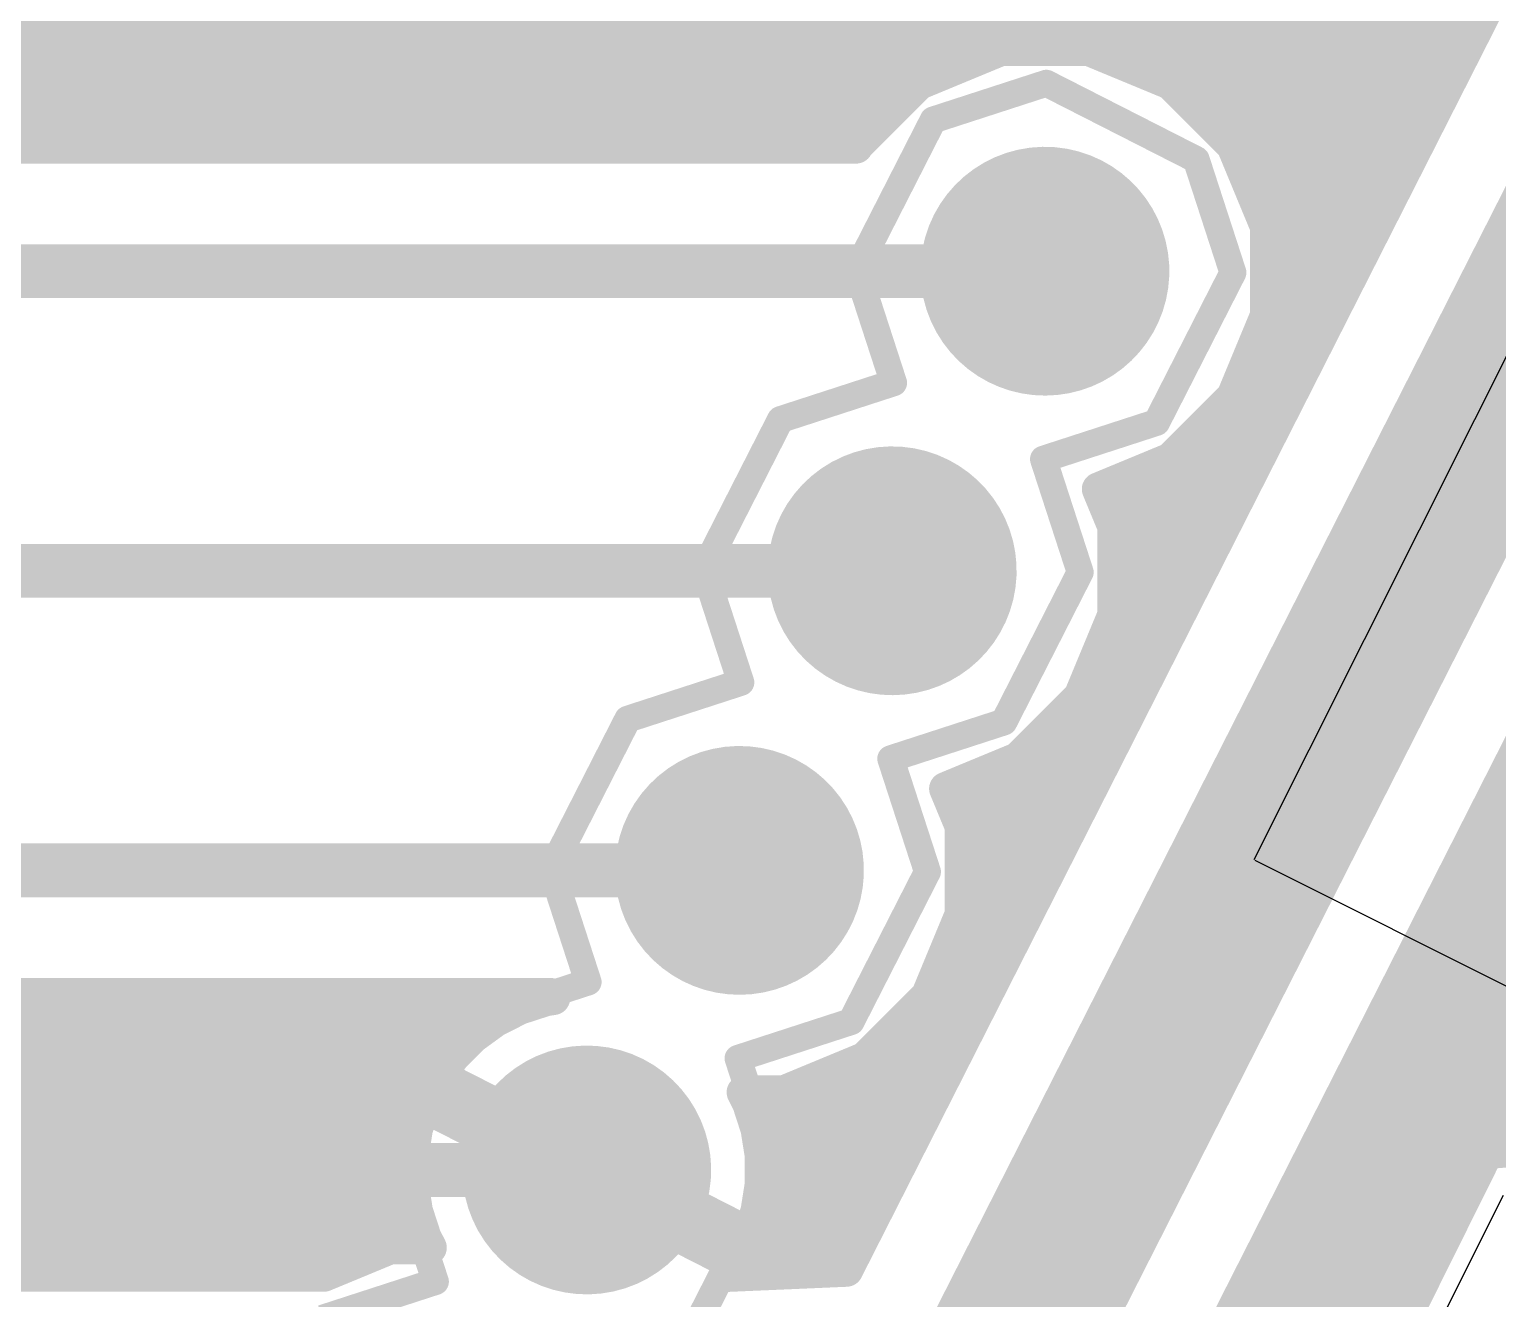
# Model space of a CAD drawing. Extents: x 0 to 110, y 0 to 76.
# Drawn here: x 56.9 to 67.98, y 14.79 to 24.38 of the extents above; entities that cross this region are included whole.
import ezdxf

# ---------------------------------------------------------------- set-up
doc = ezdxf.new("R2010")
doc.units = 0
doc.header["$MEASUREMENT"] = 0
doc.layers.get('0').update_dxf_attribs({"linetype": 'CONTINUOUS'})
for name, color, linetype in [('1', 22, 'CONTINUOUS'), ('17', 82, 'CONTINUOUS'), ('21', 253, 'CONTINUOUS'), ('22', 253, 'CONTINUOUS'), ('255', 6, 'CONTINUOUS')]:
    doc.layers.add(name, color=color, linetype=linetype)

# ---------------------------------------------------------------- blocks, each defined once
blk = doc.blocks.new('ROUNDP')
at = {"const_width": 0.5}
blk.add_lwpolyline([(0, -0.25, 1), (0, 0.25, 1), (0, -0.25)], format="xyb", dxfattribs=at)

msp = doc.modelspace()

# ---------------------------------------------------------------- linework, layer by layer
at = {"layer": '1'}
for points, const_width in [([(75.778, 40.0735), (63.0645, 15.0106)], 0.254), ([(77.025, 39.5), (63.925, 13.675)], 1.27), ([(65.1855, 13.128), (78.1494, 38.6846)], 0.254), ([(53.7951, 24.384), (67.8193, 24.384)], 0.254), ([(64.23, 24.2318), (63.6139, 23.9766)], 0.254), ([(64.897, 24.2318), (64.23, 24.2318)], 0.254), ([(65.5131, 23.9766), (64.897, 24.2318)], 0.254), ([(54.0491, 24.13), (63.9842, 24.13)], 0.254), ([(65.1428, 24.13), (67.6904, 24.13)], 0.254), ([(63.6139, 23.9766), (63.1423, 23.5051)], 0.254), ([(65.9847, 23.5051), (65.5131, 23.9766)], 0.254), ([(54.3031, 23.876), (63.5133, 23.876)], 0.254), ([(65.6137, 23.876), (67.5616, 23.876)], 0.254), ([(54.5571, 23.622), (63.2593, 23.622)], 0.254), ([(65.8677, 23.622), (67.4327, 23.622)], 0.254), ([(63.1383, 23.4952), (54.6838, 23.4952)], 0.254), ([(63.1423, 23.5051), (63.1383, 23.4952)], 0.254), ([(66.2399, 22.8889), (65.9847, 23.5051)], 0.254), ([(66.0415, 23.368), (67.3039, 23.368)], 0.254), ([(66.1467, 23.114), (67.1751, 23.114)], 0.254), ([(66.2399, 22.222), (66.2399, 22.8889)], 0.254), ([(66.2399, 22.86), (67.0462, 22.86)], 0.254), ([(64.5635, 22.5554), (54.2946, 22.5554)], 0.4064), ([(66.2399, 22.606), (66.9174, 22.606)], 0.254), ([(66.2399, 22.352), (66.7885, 22.352)], 0.254), ([(65.9847, 21.6058), (66.2399, 22.222)], 0.254), ([(66.1885, 22.098), (66.6597, 22.098)], 0.254), ([(66.0833, 21.844), (66.5308, 21.844)], 0.254), ([(65.5131, 21.1343), (65.9847, 21.6058)], 0.254), ([(65.9688, 21.59), (66.402, 21.59)], 0.254), ([(65.7148, 21.336), (66.2732, 21.336)], 0.254), ([(64.9694, 20.9091), (65.5131, 21.1343)], 0.254), ([(65.3869, 21.082), (66.1443, 21.082)], 0.254), ([(65.0868, 20.6257), (64.9694, 20.9091)], 0.254), ([(65.003, 20.828), (66.0155, 20.828)], 0.254), ([(65.0868, 19.9588), (65.0868, 20.6257)], 0.254), ([(65.0868, 20.574), (65.8866, 20.574)], 0.254), ([(63.4104, 20.2923), (53.6077, 20.2923)], 0.4064), ([(65.0868, 20.32), (65.7578, 20.32)], 0.254), ([(65.0868, 20.066), (65.6289, 20.066)], 0.254), ([(64.8316, 19.3427), (65.0868, 19.9588)], 0.254), ([(65.0259, 19.812), (65.5001, 19.812)], 0.254), ([(64.9207, 19.558), (65.3712, 19.558)], 0.254), ([(64.36, 18.8711), (64.8316, 19.3427)], 0.254), ([(64.7929, 19.304), (65.2424, 19.304)], 0.254), ([(64.5389, 19.05), (65.1136, 19.05)], 0.254), ([(63.8163, 18.6459), (64.36, 18.8711)], 0.254), ([(64.1786, 18.796), (64.9847, 18.796)], 0.254), ([(68.0607, 18.796), (71.7561, 18.796)], 0.254), ([(63.9336, 18.3626), (63.8163, 18.6459)], 0.254), ([(63.8593, 18.542), (64.8559, 18.542)], 0.254), ([(67.9318, 18.542), (71.6283, 18.542)], 0.254), ([(63.9336, 17.6957), (63.9336, 18.3626)], 0.254), ([(63.9336, 18.288), (64.727, 18.288)], 0.254), ([(67.803, 18.288), (71.5006, 18.288)], 0.254), ([(62.2572, 18.0291), (54.3709, 18.0291)], 0.4064), ([(63.9336, 18.034), (64.5982, 18.034)], 0.254), ([(67.6741, 18.034), (71.3728, 18.034)], 0.254), ([(63.9336, 17.78), (64.4693, 17.78)], 0.254), ([(67.5453, 17.78), (71.245, 17.78)], 0.254), ([(63.6784, 17.0795), (63.9336, 17.6957)], 0.254), ([(63.8633, 17.526), (64.3405, 17.526)], 0.254), ([(67.4164, 17.526), (71.1173, 17.526)], 0.254), ([(63.7581, 17.272), (64.2116, 17.272)], 0.254), ([(67.2876, 17.272), (70.9895, 17.272)], 0.254), ([(54.5578, 17.0893), (60.832, 17.0893)], 0.254), ([(60.8522, 17.0633), (60.7948, 17.0543)], 0.254), ([(60.832, 17.0893), (60.836, 17.0795)], 0.254), ([(60.836, 17.0795), (60.8522, 17.0633)], 0.254), ([(63.2068, 16.608), (63.6784, 17.0795)], 0.254), ([(44.5992, 17.018), (60.6832, 17.018)], 0.254), ([(60.5971, 16.99), (60.4118, 16.8956)], 0.254), ([(60.7948, 17.0543), (60.5971, 16.99)], 0.254), ([(63.6169, 17.018), (64.0828, 17.018)], 0.254), ([(67.1587, 17.018), (70.8618, 17.018)], 0.254), ([(60.4118, 16.8956), (60.2437, 16.7734)], 0.254), ([(43.689, 16.764), (60.2342, 16.764)], 0.254), ([(60.2437, 16.7734), (60.0966, 16.6264)], 0.254), ([(63.3629, 16.764), (63.954, 16.764)], 0.254), ([(67.0299, 16.764), (70.734, 16.764)], 0.254), ([(60.0966, 16.6264), (59.9882, 16.4771)], 0.254), ([(43.6884, 16.51), (60.0121, 16.51)], 0.254), ([(62.5907, 16.3527), (63.2068, 16.608)], 0.254), ([(62.9704, 16.51), (63.8251, 16.51)], 0.254), ([(66.9011, 16.51), (70.6062, 16.51)], 0.254), ([(59.9882, 16.4771), (61.0486, 15.9368)], 0.254), ([(62.3281, 16.273), (62.2875, 16.3527)], 0.254), ([(62.2875, 16.3527), (62.5907, 16.3527)], 0.254), ([(43.6877, 16.256), (60.4221, 16.256)], 0.254), ([(59.8728, 16.2508), (59.8158, 16.0753)], 0.254), ([(60.9333, 15.7105), (59.8728, 16.2508)], 0.254), ([(62.3924, 16.0753), (62.3281, 16.273)], 0.254), ([(62.3337, 16.256), (63.6963, 16.256)], 0.254), ([(66.7722, 16.256), (70.4785, 16.256)], 0.254), ([(59.8158, 16.0753), (59.7833, 15.8699)], 0.254), ([(62.4249, 15.8699), (62.3924, 16.0753)], 0.254), ([(70.4, 16.1), (67.9, 15.9)], 0.254), ([(43.6871, 16.002), (59.8042, 16.002)], 0.254), ([(60.3611, 16.002), (60.9206, 16.002)], 0.254), ([(62.404, 16.002), (63.5674, 16.002)], 0.254), ([(66.6434, 16.002), (69.175, 16.002)], 0.254), ([(61.1041, 15.766), (55.484, 15.766)], 0.4064), ([(59.7833, 15.8699), (59.7833, 15.662)], 0.254), ([(67.9, 15.9), (60.1, 0.2)], 0.254), ([(61.0486, 15.9368), (60.9333, 15.7105)], 0.254), ([(62.4249, 15.662), (62.4249, 15.8699)], 0.254), ([(43.6865, 15.748), (59.7833, 15.748)], 0.254), ([(60.8596, 15.748), (60.9524, 15.748)], 0.254), ([(61.1596, 15.5952), (61.2749, 15.8215)], 0.254), ([(61.2375, 15.748), (61.4191, 15.748)], 0.254), ([(61.2749, 15.8215), (62.3353, 15.2812)], 0.254), ([(62.4249, 15.748), (63.4386, 15.748)], 0.254), ([(66.5145, 15.748), (67.8245, 15.748)], 0.254), ([(59.7833, 15.662), (59.8158, 15.4567)], 0.254), ([(62.3924, 15.4567), (62.4249, 15.662)], 0.254), ([(62.22, 15.0549), (61.1596, 15.5952)], 0.254), ([(43.6858, 15.494), (59.8099, 15.494)], 0.254), ([(59.8158, 15.4567), (59.8801, 15.259)], 0.254), ([(61.3581, 15.494), (61.9176, 15.494)], 0.254), ([(62.3353, 15.2812), (62.3924, 15.4567)], 0.254), ([(62.3983, 15.494), (63.3097, 15.494)], 0.254), ([(66.3857, 15.494), (67.6983, 15.494)], 0.254), ([(43.6852, 15.24), (59.8897, 15.24)], 0.254), ([(59.6175, 15.1792), (59.1197, 14.973)], 0.254), ([(59.9207, 15.1792), (59.6175, 15.1792)], 0.254), ([(59.8801, 15.259), (59.9207, 15.1792)], 0.254), ([(61.8567, 15.24), (63.1809, 15.24)], 0.254), ([(66.2568, 15.24), (67.5721, 15.24)], 0.254), ([(43.6845, 14.986), (59.151, 14.986)], 0.254), ([(59.1197, 14.973), (43.6845, 14.973)], 0.254), ([(62.1594, 14.9714), (62.22, 15.0549)], 0.254), ([(63.0645, 15.0106), (62.1594, 14.9714)], 0.254), ([(62.17, 14.986), (62.4967, 14.986)], 0.254), ([(66.128, 14.986), (67.4459, 14.986)], 0.254), ([(65.9991, 14.732), (67.3197, 14.732)], 0.254)]:
    msp.add_lwpolyline(points, dxfattribs=dict(at, const_width=const_width))
for points, const_width in [([(67.8193, 24.3205, 1), (67.8193, 24.4475)], 0.127), ([(64.23, 24.2953, 1), (64.23, 24.1683)], 0.127), ([(64.2543, 24.1732, 1), (64.2057, 24.2905)], 0.127), ([(64.9213, 24.2905, 1), (64.8727, 24.1732)], 0.127), ([(64.897, 24.1683, 1), (64.897, 24.2953)], 0.127), ([(63.9842, 24.0665, 1), (63.9842, 24.1935)], 0.127), ([(65.1428, 24.1935, 1), (65.1428, 24.0665)], 0.127), ([(67.6904, 24.0665, 1), (67.6904, 24.1935)], 0.127), ([(63.5896, 24.0353, 1), (63.6382, 23.918)], 0.127), ([(63.6588, 23.9317, 1), (63.569, 24.0215)], 0.127), ([(65.558, 24.0215, 1), (65.4682, 23.9317)], 0.127), ([(65.4888, 23.918, 1), (65.5374, 24.0353)], 0.127), ([(63.5133, 23.8125, 1), (63.5133, 23.9395)], 0.127), ([(65.6137, 23.9395, 1), (65.6137, 23.8125)], 0.127), ([(67.5616, 23.8125, 1), (67.5616, 23.9395)], 0.127), ([(63.2593, 23.5585, 1), (63.2593, 23.6855)], 0.127), ([(65.8677, 23.6855, 1), (65.8677, 23.5585)], 0.127), ([(67.4327, 23.5585, 1), (67.4327, 23.6855)], 0.127), ([(63.0974, 23.55, 1), (63.1872, 23.4601)], 0.127), ([(63.201, 23.4808, 1), (63.0836, 23.5293)], 0.127), ([(63.1383, 23.4317, 1), (63.1383, 23.5587)], 0.127), ([(66.0434, 23.5294, 1), (65.926, 23.4807)], 0.127), ([(65.9398, 23.4601, 1), (66.0296, 23.55)], 0.127), ([(63.0796, 23.5195, 1), (63.1969, 23.471)], 0.127), ([(66.0415, 23.4315, 1), (66.0415, 23.3045)], 0.127), ([(67.3039, 23.3045, 1), (67.3039, 23.4315)], 0.127), ([(66.1467, 23.1775, 1), (66.1467, 23.0505)], 0.127), ([(67.1751, 23.0505, 1), (67.1751, 23.1775)], 0.127), ([(66.3034, 22.8889, 1), (66.1764, 22.8889)], 0.127), ([(66.2399, 22.9235, 1), (66.2399, 22.7965)], 0.127), ([(66.1812, 22.8646, 1), (66.2986, 22.9132)], 0.127), ([(67.0462, 22.7965, 1), (67.0462, 22.9235)], 0.127), ([(64.5635, 22.4538, 1), (64.5635, 22.657)], 0.2032), ([(66.2399, 22.6695, 1), (66.2399, 22.5425)], 0.127), ([(66.9174, 22.5425, 1), (66.9174, 22.6695)], 0.127), ([(66.2399, 22.4155, 1), (66.2399, 22.2885)], 0.127), ([(66.7885, 22.2885, 1), (66.7885, 22.4155)], 0.127), ([(66.1764, 22.222, 1), (66.3034, 22.222)], 0.127), ([(66.2986, 22.1977, 1), (66.1812, 22.2463)], 0.127), ([(66.1885, 22.1615, 1), (66.1885, 22.0345)], 0.127), ([(66.6597, 22.0345, 1), (66.6597, 22.1615)], 0.127), ([(66.0833, 21.9075, 1), (66.0833, 21.7805)], 0.127), ([(66.5308, 21.7805, 1), (66.5308, 21.9075)], 0.127), ([(66.0296, 21.5609, 1), (65.9398, 21.6507)], 0.127), ([(65.9688, 21.6535, 1), (65.9688, 21.5265)], 0.127), ([(65.926, 21.6301, 1), (66.0434, 21.5815)], 0.127), ([(66.402, 21.5265, 1), (66.402, 21.6535)], 0.127), ([(65.7148, 21.3995, 1), (65.7148, 21.2725)], 0.127), ([(66.2732, 21.2725, 1), (66.2732, 21.3995)], 0.127), ([(65.3869, 21.1455, 1), (65.3869, 21.0185)], 0.127), ([(65.4682, 21.1792, 1), (65.558, 21.0894)], 0.127), ([(65.5374, 21.0756, 1), (65.4888, 21.1929)], 0.127), ([(66.1443, 21.0185, 1), (66.1443, 21.1455)], 0.127), ([(65.0281, 20.9334, 1), (64.9107, 20.8848)], 0.127), ([(64.9451, 20.9677, 1), (64.9937, 20.8504)], 0.127), ([(65.003, 20.8915, 1), (65.003, 20.7645)], 0.127), ([(66.0155, 20.7645, 1), (66.0155, 20.8915)], 0.127), ([(65.1503, 20.6257, 1), (65.0233, 20.6257)], 0.127), ([(65.0868, 20.6375, 1), (65.0868, 20.5105)], 0.127), ([(65.0281, 20.6014, 1), (65.1454, 20.65)], 0.127), ([(65.8866, 20.5105, 1), (65.8866, 20.6375)], 0.127), ([(63.4104, 20.1907, 1), (63.4104, 20.3939)], 0.2032), ([(65.0868, 20.3835, 1), (65.0868, 20.2565)], 0.127), ([(65.7578, 20.2565, 1), (65.7578, 20.3835)], 0.127), ([(65.0868, 20.1295, 1), (65.0868, 20.0025)], 0.127), ([(65.6289, 20.0025, 1), (65.6289, 20.1295)], 0.127), ([(65.1454, 19.9345, 1), (65.0281, 19.9831)], 0.127), ([(65.0233, 19.9588, 1), (65.1503, 19.9588)], 0.127), ([(65.0259, 19.8755, 1), (65.0259, 19.7485)], 0.127), ([(65.5001, 19.7485, 1), (65.5001, 19.8755)], 0.127), ([(64.9207, 19.6215, 1), (64.9207, 19.4945)], 0.127), ([(65.3712, 19.4945, 1), (65.3712, 19.6215)], 0.127), ([(64.7929, 19.3675, 1), (64.7929, 19.2405)], 0.127), ([(64.7729, 19.367, 1), (64.8902, 19.3184)], 0.127), ([(64.8765, 19.2978, 1), (64.7866, 19.3876)], 0.127), ([(65.2424, 19.2405, 1), (65.2424, 19.3675)], 0.127), ([(64.5389, 19.1135, 1), (64.5389, 18.9865)], 0.127), ([(65.1136, 18.9865, 1), (65.1136, 19.1135)], 0.127), ([(64.3151, 18.916, 1), (64.4049, 18.8262)], 0.127), ([(64.3843, 18.8124, 1), (64.3357, 18.9298)], 0.127), ([(64.1786, 18.8595, 1), (64.1786, 18.7325)], 0.127), ([(64.9847, 18.7325, 1), (64.9847, 18.8595)], 0.127), ([(68.0607, 18.8595, 1), (68.0607, 18.7325)], 0.127), ([(63.8749, 18.6702, 1), (63.7576, 18.6216)], 0.127), ([(63.792, 18.7046, 1), (63.8406, 18.5872)], 0.127), ([(63.8593, 18.6055, 1), (63.8593, 18.4785)], 0.127), ([(64.8559, 18.4785, 1), (64.8559, 18.6055)], 0.127), ([(67.9318, 18.6055, 1), (67.9318, 18.4785)], 0.127), ([(63.9971, 18.3626, 1), (63.8701, 18.3626)], 0.127), ([(63.9336, 18.3515, 1), (63.9336, 18.2245)], 0.127), ([(63.875, 18.3383, 1), (63.9923, 18.3869)], 0.127), ([(64.727, 18.2245, 1), (64.727, 18.3515)], 0.127), ([(67.803, 18.3515, 1), (67.803, 18.2245)], 0.127), ([(62.2572, 17.9275, 1), (62.2572, 18.1307)], 0.2032), ([(63.9336, 18.0975, 1), (63.9336, 17.9705)], 0.127), ([(64.5982, 17.9705, 1), (64.5982, 18.0975)], 0.127), ([(67.6741, 18.0975, 1), (67.6741, 17.9705)], 0.127), ([(63.9336, 17.8435, 1), (63.9336, 17.7165)], 0.127), ([(64.4693, 17.7165, 1), (64.4693, 17.8435)], 0.127), ([(67.5453, 17.8435, 1), (67.5453, 17.7165)], 0.127), ([(63.8701, 17.6957, 1), (63.9971, 17.6957)], 0.127), ([(63.9923, 17.6714, 1), (63.875, 17.72)], 0.127), ([(63.8633, 17.5895, 1), (63.8633, 17.4625)], 0.127), ([(64.3405, 17.4625, 1), (64.3405, 17.5895)], 0.127), ([(67.4164, 17.5895, 1), (67.4164, 17.4625)], 0.127), ([(63.7581, 17.3355, 1), (63.7581, 17.2085)], 0.127), ([(64.2116, 17.2085, 1), (64.2116, 17.3355)], 0.127), ([(67.2876, 17.3355, 1), (67.2876, 17.2085)], 0.127), ([(60.8907, 17.1136, 1), (60.7733, 17.065)], 0.127), ([(60.8809, 17.1244, 1), (60.7911, 17.0346)], 0.127), ([(60.832, 17.0258, 1), (60.832, 17.1528)], 0.127), ([(60.8622, 17.0006, 1), (60.8423, 17.1261)], 0.127), ([(63.7233, 17.0346, 1), (63.6335, 17.1244)], 0.127), ([(60.5775, 17.0504, 1), (60.6167, 16.9296)], 0.127), ([(60.6259, 16.9334, 1), (60.5683, 17.0466)], 0.127), ([(60.6832, 16.9545, 1), (60.6832, 17.0815)], 0.127), ([(60.7849, 17.117, 1), (60.8047, 16.9915)], 0.127), ([(60.8144, 16.9939, 1), (60.7752, 17.1146)], 0.127), ([(60.7774, 17.0552, 1), (60.8947, 17.1038)], 0.127), ([(60.8073, 17.0184, 1), (60.8971, 17.1083)], 0.127), ([(63.6169, 17.0815, 1), (63.6169, 16.9545)], 0.127), ([(63.6197, 17.1038, 1), (63.7371, 17.0552)], 0.127), ([(64.0828, 16.9545, 1), (64.0828, 17.0815)], 0.127), ([(67.1587, 17.0815, 1), (67.1587, 16.9545)], 0.127), ([(60.383, 16.9522, 1), (60.4407, 16.839)], 0.127), ([(60.4492, 16.8443, 1), (60.3745, 16.947)], 0.127), ([(60.2063, 16.8248, 1), (60.281, 16.7221)], 0.127), ([(60.2886, 16.7285, 1), (60.1988, 16.8183)], 0.127), ([(60.2342, 16.7005, 1), (60.2342, 16.8275)], 0.127), ([(63.3629, 16.8275, 1), (63.3629, 16.7005)], 0.127), ([(63.954, 16.7005, 1), (63.954, 16.8275)], 0.127), ([(67.0299, 16.8275, 1), (67.0299, 16.7005)], 0.127), ([(60.148, 16.5891, 1), (60.0453, 16.6637)], 0.127), ([(60.0121, 16.4465, 1), (60.0121, 16.5735)], 0.127), ([(60.0517, 16.6713, 1), (60.1415, 16.5815)], 0.127), ([(62.9704, 16.5735, 1), (62.9704, 16.4465)], 0.127), ([(63.1619, 16.6529, 1), (63.2517, 16.563)], 0.127), ([(63.2311, 16.5493, 1), (63.1825, 16.6666)], 0.127), ([(63.8251, 16.4465, 1), (63.8251, 16.5735)], 0.127), ([(66.9011, 16.5735, 1), (66.9011, 16.4465)], 0.127), ([(60.017, 16.5337, 1), (59.9593, 16.4205)], 0.127), ([(59.9368, 16.5144, 1), (60.0395, 16.4398)], 0.127), ([(62.3441, 16.3816, 1), (62.2309, 16.3239)], 0.127), ([(62.2875, 16.4162, 1), (62.2875, 16.2892)], 0.127), ([(62.5664, 16.4114, 1), (62.615, 16.2941)], 0.127), ([(62.5907, 16.2892, 1), (62.5907, 16.4162)], 0.127), ([(59.9017, 16.3074, 1), (59.844, 16.1942)], 0.127), ([(59.9332, 16.2312, 1), (59.8125, 16.2704)], 0.127), ([(60.4221, 16.1925, 1), (60.4221, 16.3195)], 0.127), ([(62.3885, 16.2926, 1), (62.2677, 16.2534)], 0.127), ([(62.3337, 16.3195, 1), (62.3337, 16.1925)], 0.127), ([(62.2715, 16.2442, 1), (62.3847, 16.3018)], 0.127), ([(63.6963, 16.1925, 1), (63.6963, 16.3195)], 0.127), ([(66.7722, 16.3195, 1), (66.7722, 16.1925)], 0.127), ([(59.8785, 16.0653, 1), (59.7531, 16.0852)], 0.127), ([(62.4551, 16.0852, 1), (62.3297, 16.0653)], 0.127), ([(59.7554, 16.0949, 1), (59.8762, 16.0556)], 0.127), ([(59.8042, 15.9385, 1), (59.8042, 16.0655)], 0.127), ([(60.3611, 16.0655, 1), (60.3611, 15.9385)], 0.127), ([(60.9206, 15.9385, 1), (60.9206, 16.0655)], 0.127), ([(62.332, 16.0556, 1), (62.4528, 16.0949)], 0.127), ([(62.404, 16.0655, 1), (62.404, 15.9385)], 0.127), ([(63.5674, 15.9385, 1), (63.5674, 16.0655)], 0.127), ([(66.6434, 16.0655, 1), (66.6434, 15.9385)], 0.127), ([(59.8468, 15.8699, 1), (59.7198, 15.8699)], 0.127), ([(61.1052, 15.908, 1), (60.992, 15.9656)], 0.127), ([(61.0198, 15.8802, 1), (61.0774, 15.9934)], 0.127), ([(61.1041, 15.6644, 1), (61.1041, 15.8676)], 0.2032), ([(62.4884, 15.8699, 1), (62.3614, 15.8699)], 0.127), ([(67.8949, 15.9633, 1), (67.9051, 15.8367)], 0.127), ([(67.9569, 15.8717, 1), (67.8431, 15.9283)], 0.127), ([(59.7206, 15.8799, 1), (59.846, 15.86)], 0.127), ([(59.7833, 15.6845, 1), (59.7833, 15.8115)], 0.127), ([(60.8596, 15.8115, 1), (60.8596, 15.6845)], 0.127), ([(60.9524, 15.6845, 1), (60.9524, 15.8115)], 0.127), ([(61.2375, 15.8115, 1), (61.2375, 15.6845)], 0.127), ([(61.3037, 15.878, 1), (61.2461, 15.7649)], 0.127), ([(61.3315, 15.7926, 1), (61.2183, 15.8503)], 0.127), ([(61.4191, 15.6845, 1), (61.4191, 15.8115)], 0.127), ([(62.4249, 15.8115, 1), (62.4249, 15.6845)], 0.127), ([(62.3622, 15.86, 1), (62.4876, 15.8799)], 0.127), ([(63.4386, 15.6845, 1), (63.4386, 15.8115)], 0.127), ([(66.5145, 15.8115, 1), (66.5145, 15.6845)], 0.127), ([(67.8245, 15.6845, 1), (67.8245, 15.8115)], 0.127), ([(59.846, 15.672, 1), (59.7206, 15.6521)], 0.127), ([(60.8767, 15.7393, 1), (60.9898, 15.6817)], 0.127), ([(60.9044, 15.6539, 1), (60.9621, 15.7671)], 0.127), ([(62.4876, 15.6521, 1), (62.3622, 15.672)], 0.127), ([(59.7198, 15.662, 1), (59.8468, 15.662)], 0.127), ([(61.1884, 15.6517, 1), (61.1308, 15.5386)], 0.127), ([(61.103, 15.624, 1), (61.2162, 15.5663)], 0.127), ([(62.3614, 15.662, 1), (62.4884, 15.662)], 0.127), ([(59.8762, 15.4763, 1), (59.7554, 15.4371)], 0.127), ([(59.7531, 15.4468, 1), (59.8785, 15.4666)], 0.127), ([(59.8099, 15.4305, 1), (59.8099, 15.5575)], 0.127), ([(61.3581, 15.5575, 1), (61.3581, 15.4305)], 0.127), ([(61.9176, 15.4305, 1), (61.9176, 15.5575)], 0.127), ([(62.3297, 15.4666, 1), (62.4551, 15.4468)], 0.127), ([(62.4528, 15.4371, 1), (62.332, 15.4763)], 0.127), ([(62.3983, 15.5575, 1), (62.3983, 15.4305)], 0.127), ([(63.3097, 15.4305, 1), (63.3097, 15.5575)], 0.127), ([(66.3857, 15.5575, 1), (66.3857, 15.4305)], 0.127), ([(67.6983, 15.4305, 1), (67.6983, 15.5575)], 0.127), ([(59.6175, 15.2427, 1), (59.6175, 15.1157)], 0.127), ([(59.6418, 15.1206, 1), (59.5932, 15.2379)], 0.127), ([(59.9366, 15.2878, 1), (59.8235, 15.2301)], 0.127), ([(59.8197, 15.2393, 1), (59.9405, 15.2786)], 0.127), ([(59.8897, 15.1765, 1), (59.8897, 15.3035)], 0.127), ([(59.9207, 15.1157, 1), (59.9207, 15.2427)], 0.127), ([(61.8567, 15.3035, 1), (61.8567, 15.1765)], 0.127), ([(62.2749, 15.3008, 1), (62.3957, 15.2615)], 0.127), ([(62.3065, 15.2246, 1), (62.3642, 15.3377)], 0.127), ([(63.1809, 15.1765, 1), (63.1809, 15.3035)], 0.127), ([(66.2568, 15.3035, 1), (66.2568, 15.1765)], 0.127), ([(67.5721, 15.1765, 1), (67.5721, 15.3035)], 0.127), ([(59.8641, 15.1504, 1), (59.9773, 15.208)], 0.127), ([(59.0954, 15.0317, 1), (59.144, 14.9144)], 0.127), ([(59.1197, 14.9095, 1), (59.1197, 15.0365)], 0.127), ([(59.151, 14.9225, 1), (59.151, 15.0495)], 0.127), ([(62.1566, 15.0348, 1), (62.1621, 14.9079)], 0.127), ([(62.17, 15.0495, 1), (62.17, 14.9225)], 0.127), ([(62.2714, 15.0175, 1), (62.1687, 15.0922)], 0.127), ([(62.1912, 14.9983, 1), (62.2489, 15.1114)], 0.127), ([(62.4967, 14.9225, 1), (62.4967, 15.0495)], 0.127), ([(63.0079, 15.0393, 1), (63.1212, 14.9819)], 0.127), ([(63.0673, 14.9472, 1), (63.0618, 15.074)], 0.127), ([(66.128, 15.0495, 1), (66.128, 14.9225)], 0.127), ([(67.4459, 14.9225, 1), (67.4459, 15.0495)], 0.127), ([(62.108, 15.0087, 1), (62.2108, 14.9341)], 0.127), ([(65.9991, 14.7955, 1), (65.9991, 14.6685)], 0.127), ([(67.3197, 14.6685, 1), (67.3197, 14.7955)], 0.127)]:
    msp.add_lwpolyline(points, format="xyb", dxfattribs=dict(at, const_width=const_width))
at = {"layer": '21', "const_width": 0.2032}
for points in [[(63.7202, 23.6978), (64.5743, 23.9753)], [(64.5743, 23.9753), (65.7059, 23.3987)], [(63.1436, 22.5662), (63.7202, 23.6978)], [(65.7059, 23.3987), (65.9834, 22.5447)], [(63.4211, 21.7122), (63.1436, 22.5662)], [(65.9834, 22.5447), (65.4068, 21.4131)], [(62.5671, 21.4346), (63.4211, 21.7122)], [(61.9905, 20.3031), (62.5671, 21.4346)], [(65.4068, 21.4131), (64.5527, 21.1356)], [(64.5527, 21.1356), (64.8302, 20.2815)], [(61.9905, 20.3031), (62.268, 19.449)], [(64.8302, 20.2815), (64.2537, 19.1499)], [(61.4139, 19.1715), (62.268, 19.449)], [(60.8374, 18.0399), (61.4139, 19.1715)], [(63.3996, 18.8724), (64.2537, 19.1499)], [(63.3996, 18.8724), (63.6771, 18.0184)], [(61.1149, 17.1858), (60.8374, 18.0399)], [(63.6771, 18.0184), (63.1005, 16.8868)], [(60.2608, 16.9083), (61.1149, 17.1858)], [(59.6842, 15.7768), (60.2608, 16.9083)], [(63.1005, 16.8868), (62.2465, 16.6093)], [(62.2465, 16.6093), (62.524, 15.7552)], [(59.9617, 14.9227), (59.6842, 15.7768)], [(62.524, 15.7552), (61.9474, 14.6236)], [(59.1077, 14.6452), (59.9617, 14.9227)]]:
    msp.add_lwpolyline(points, dxfattribs=at)
at = {"layer": '21', "const_width": 0.1016}
for points in [[(64.5973, 24.0206, 1), (64.5512, 23.93)], [(64.59, 23.927, 1), (64.5586, 24.0236)], [(63.7045, 23.7461, 1), (63.7359, 23.6495)], [(63.7655, 23.6747, 1), (63.6749, 23.7209)], [(65.7542, 23.4144, 1), (65.6575, 23.383)], [(65.6828, 23.3535, 1), (65.7289, 23.444)], [(63.192, 22.5819, 1), (63.0953, 22.5505)], [(63.0984, 22.5893, 1), (63.1889, 22.5432)], [(66.0286, 22.5216, 1), (65.9381, 22.5677)], [(65.9351, 22.529, 1), (66.0317, 22.5604)], [(63.3728, 21.6965, 1), (63.4695, 21.7279)], [(63.4368, 21.6638, 1), (63.4054, 21.7605)], [(62.5514, 21.483, 1), (62.5828, 21.3863)], [(62.6123, 21.4116, 1), (62.5218, 21.4577)], [(65.4225, 21.3648, 1), (65.3911, 21.4614)], [(65.3615, 21.4362, 1), (65.4521, 21.39)], [(64.601, 21.1513, 1), (64.5044, 21.1199)], [(64.537, 21.1839, 1), (64.5684, 21.0873)], [(62.0388, 20.3188, 1), (61.9422, 20.2874)], [(61.9452, 20.3261, 1), (62.0358, 20.28)], [(64.7819, 20.2658, 1), (64.8785, 20.2972)], [(64.8755, 20.2584, 1), (64.785, 20.3046)], [(62.2197, 19.4333, 1), (62.3163, 19.4647)], [(62.2837, 19.4007, 1), (62.2523, 19.4973)], [(61.3982, 19.2198, 1), (61.4296, 19.1232)], [(61.4592, 19.1484, 1), (61.3687, 19.1946)], [(64.2084, 19.173, 1), (64.2989, 19.1269)], [(64.2694, 19.1016, 1), (64.238, 19.1982)], [(63.4479, 18.8881, 1), (63.3513, 18.8567)], [(63.3839, 18.9207, 1), (63.4153, 18.8241)], [(60.7921, 18.063, 1), (60.8826, 18.0168)], [(60.8857, 18.0556, 1), (60.7891, 18.0242)], [(63.6288, 18.0027, 1), (63.7254, 18.0341)], [(63.7224, 17.9953, 1), (63.6318, 18.0414)], [(61.0666, 17.1701, 1), (61.1632, 17.2015)], [(61.1306, 17.1375, 1), (61.0992, 17.2342)], [(60.2451, 16.9566, 1), (60.2765, 16.86)], [(60.3061, 16.8853, 1), (60.2155, 16.9314)], [(63.1162, 16.8385, 1), (63.0848, 16.9351)], [(63.0553, 16.9098, 1), (63.1458, 16.8637)], [(62.2948, 16.625, 1), (62.1981, 16.5936)], [(62.2308, 16.6576, 1), (62.2622, 16.561)], [(59.7325, 15.7925, 1), (59.6359, 15.7611)], [(62.5692, 15.7321, 1), (62.4787, 15.7783)], [(59.639, 15.7998, 1), (59.7295, 15.7537)], [(62.4756, 15.7395, 1), (62.5723, 15.7709)], [(59.9134, 14.907, 1), (60.0101, 14.9384)], [(59.9774, 14.8744, 1), (59.946, 14.971)]]:
    msp.add_lwpolyline(points, format="xyb", dxfattribs=at)
at = {"layer": '22'}
for p, q in [((66.1447, 18.1114), (74.6522, 35.1003)), ((66.1485, 18.1053), (70.5299, 15.9113))]:
    msp.add_line(p, q, dxfattribs=at)
at = {"layer": '255'}
msp.add_line((60.25, 0.025), (68.025, 15.575), dxfattribs=at)

# ---------------------------------------------------------------- block references
at = {"layer": '17', "xscale": 1.8796, "yscale": 1.8796, "rotation": 153}
for p in [(64.5635, 22.5554), (63.4104, 20.2923), (62.2572, 18.0291), (61.1041, 15.766)]:
    msp.add_blockref('ROUNDP', p, dxfattribs=at)

doc.saveas('drawing.dxf')
